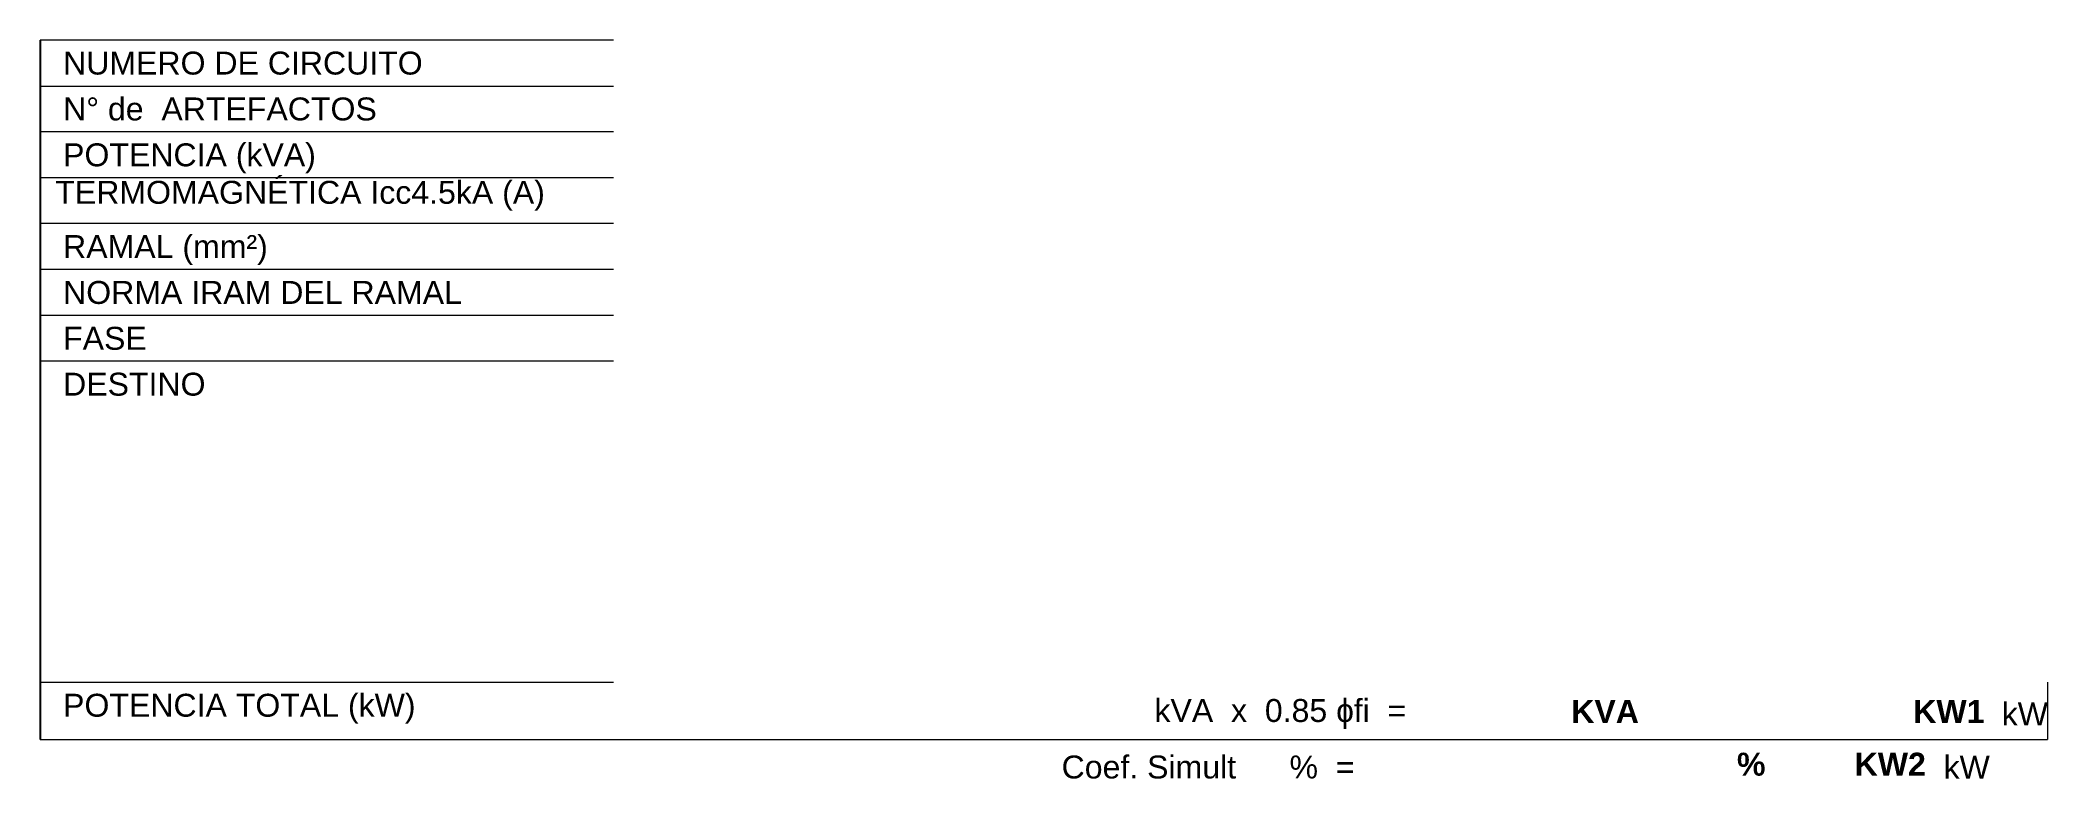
# Model space of a CAD drawing. Header units: millimetres. Extents: x 0 to 17.5, y -0.3 to 6.1.
import ezdxf
from ezdxf.enums import TextEntityAlignment as Align

# ---------------------------------------------------------------- set-up
doc = ezdxf.new("R2010")
doc.units = ezdxf.units.MM
doc.layers.add('I.E._UNIFILARES', color=7, linetype='Continuous', lineweight=18)
doc.layers.add('I.E._UNIFILARES TEXTOS', color=7, linetype='Continuous')
doc.styles.add('AD_LOCALES', font='arialbd.ttf', dxfattribs={"height": 0.15})
doc.styles.get("Standard").update_dxf_attribs({"font": 'arial.ttf'})

msp = doc.modelspace()

# ---------------------------------------------------------------- linework, layer by layer
at = {"layer": 'I.E._UNIFILARES', "lineweight": 13}
for p, q in [((5, 6.1), (0, 6.1)), ((5, 5.3), (0, 5.3)), ((5, 4.9), (0, 4.9)), ((5, 4.5), (0, 4.5)), ((5, 4.1), (0, 4.1)), ((5, 3.7), (0, 3.7)), ((5, 3.3), (0, 3.3))]:
    msp.add_line(p, q, dxfattribs=at)
at = {"layer": 'I.E._UNIFILARES'}
msp.add_line((0, 5.7), (5, 5.7), dxfattribs=at)
at = {"layer": 'I.E._UNIFILARES', "lineweight": 15}
msp.add_line((0, 0.5), (5, 0.5), dxfattribs=at)
at = {"layer": 'I.E._UNIFILARES', "lineweight": 15, "transparency": 33554687}
msp.add_line((0, 0), (17.5, 0), dxfattribs=at)
at = {"layer": 'I.E._UNIFILARES', "ltscale": 0.5}
msp.add_lwpolyline([(17.5, 0.5), (17.5, 0)], dxfattribs=at)
at = {"layer": 'I.E._UNIFILARES TEXTOS'}
msp.add_line((0, 6.1), (0, 0), dxfattribs=at)

# ---------------------------------------------------------------- texts
at = {"linetype": 'ByBlock', "style": 'AD_LOCALES'}
msp.add_attdef('KVA', text='10.00', height=0.2, dxfattribs=at).set_placement((13.939, 0.246), align=Align.MIDDLE_RIGHT)
for tag, text, p in [('KW1', '8.50', (16.331, 0.246)), ('%', '60', (14.794, -0.214)), ('KW2', '5.10', (15.82, -0.214))]:
    msp.add_attdef(tag, text=text, height=0.2, dxfattribs=at).set_placement(p, align=Align.MIDDLE_LEFT)
at = {"layer": 'I.E._UNIFILARES TEXTOS', "insert": (0.2, 6), "char_height": 0.2, "width": 3.40292, "attachment_point": 1}
msp.add_mtext('\\pxql;NUMERO DE CIRCUITO', dxfattribs=at)
at = {"layer": 'I.E._UNIFILARES TEXTOS', "char_height": 0.2, "attachment_point": 1}
for s, insert in [('\\pxql;N° de  ARTEFACTOS', (0.2, 5.6)), ('\\pxql;{\\fArial|b0|i0|c0|p34;POTENCIA (kVA)}', (0.2, 5.2)), ('{\\fArial|b0|i0|c0|p34;TERMOMAGNÉTICA Icc4.5kA (A)}', (0.132, 4.873)), ('{\\fArial|b0|i0|c0|p34;RAMAL (mm²)}', (0.2, 4.4)), ('\\pxql;{\\fArial|b0|i0|c0|p34;NORMA IRAM DEL RAMAL}', (0.2, 4)), ('\\pxql;{\\fArial|b0|i0|c0|p34;FASE}', (0.2, 3.6)), ('\\pxql;{\\fArial|b0|i0|c0|p34;DESTINO}', (0.2, 3.2))]:
    msp.add_mtext(s, dxfattribs=dict(at, insert=insert))
at = {"layer": 'I.E._UNIFILARES TEXTOS', "transparency": 33554687, "insert": (0.2, 0.4), "char_height": 0.2, "attachment_point": 1}
msp.add_mtext('\\pxql;{\\fArial|b0|i0|c0|p34;POTENCIA TOTAL (kW)}', dxfattribs=at)
at = {"layer": 'I.E._UNIFILARES TEXTOS', "transparency": 33554687, "char_height": 0.2, "attachment_point": 4, "style": 'AD_LOCALES'}
for s, insert, width in [('\\pxi-21.507,sm1;{\\fArial|b0|i0|c0|p34; kVA  x  0.85 \\fISOCPEUR|b0|i0|c0|p34;ɸ\\fArial|b0|i0|c0|p34;fi  =}', (13.939, 0.224), 2.30623), ('\\pxsm1;{\\fArial|b0|i0|c0|p34;kW}', (17.102, 0.224), 2.30623), ('\\pxi-21.507,sm1,ql;{\\fArial|b0|i0|c0|p34;Coef. Simult      %  =}', (13.207, -0.24), 2.90647), ('\\pxsm1;{\\fArial|b0|i0|c0|p34;kW}', (16.595, -0.24), 2.30623)]:
    msp.add_mtext(s, dxfattribs=dict(at, insert=insert, width=width))

doc.saveas('drawing.dxf')
